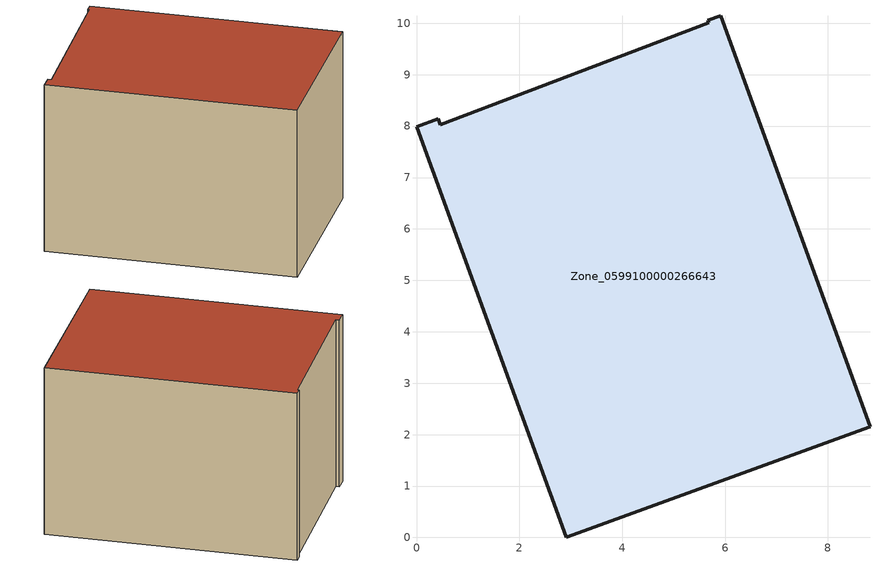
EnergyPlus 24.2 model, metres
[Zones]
Zone_0599100000266643
 floor ground (C_G): 0,7.99 0.43,8.15 0.46,8.03 5.68,10.01 5.67,10.06 5.92,10.15 8.82,2.15 2.91,0 z3.78
 wall outside (C_F): 2.91,0 8.82,2.15 5.92,10.15 5.67,10.06 5.68,10.01 0.46,8.03 0.43,8.15 0,7.99 2.91,0 z3.78:9.78
 roof outside (C_R): 0.43,8.15 0,7.99 2.91,0 8.82,2.15 5.92,10.15 5.67,10.06 5.68,10.01 0.46,8.03 z9.78
[BUILDING]
Pand.0599100000266643: North Axis=0; Terrain=City; Loads Convergence Tolerance Value=0.04; Temperature Convergence Tolerance Value=0.4; Solar Distribution=FullExterior; Maximum Number of Warmup Days=25; Minimum Number of Warmup Days=1
[Site:Location]
Rotterdam.The.Hague.AP_ZH_NLD Design_Conditions: Latitude=51.96; Longitude=4.45; Time Zone=1; Elevation=-4.5
[SITE:GROUNDTEMPERATURE:BUILDINGSURFACE]
18, 18, 18, 18, 18, 18, 18, 18, 18, 18, 18, 18
[MATERIAL] Thermal Absorptance=0.9; Solar Absorptance=0.7; Visible Absorptance=0.7
Name | Roughness | Thickness | Conductivity | Density | Specific Heat
G.TC.1946-1964 | MediumSmooth | 0.15 | 1 | 540 | 1210
F.TC.1946-1964 | Rough | 0.3 | 0.857143 | 1920 | 840
R.TC.1946-1964 | MediumRough | 0.2 | 0.235294 | 1500 | 1000
[CONSTRUCTION]
C_G: G.TC.1946-1964
C_F: F.TC.1946-1964
C_R: R.TC.1946-1964
[ZONE]
Zone_0599100000266643: Type=1; Multiplier=1; Ceiling Height=Autocalculate; Volume=Autocalculate; Floor Area=autocalculate; Part of Total Floor Area=Yes
[ZONEINFILTRATION:DESIGNFLOWRATE]
Infil_Zone_0599100000266643: Zone or ZoneList or Space or SpaceList=Zone_0599100000266643; Schedule=AlwaysOn; Design Flow Rate Calculation Method=Flow/Area; Flow Rate per Floor Area=0.003; Constant Term Coefficient=1; Temperature Term Coefficient=0; Velocity Term Coefficient=0; Velocity Squared Term Coefficient=0
[HVACTEMPLATE:ZONE:IDEALLOADSAIRSYSTEM]
Zone_0599100000266643: Maximum Heating Supply Air Temperature=50; Minimum Cooling Supply Air Temperature=13; Maximum Heating Supply Air Humidity Ratio=0.0156; Minimum Cooling Supply Air Humidity Ratio=0.0077; Heating Limit=NoLimit; Cooling Limit=NoLimit; Dehumidification Control Type=ConstantSensibleHeatRatio; Cooling Sensible Heat Ratio=0.7; Dehumidification Setpoint=60; Humidification Control Type=None; Humidification Setpoint=30; Outdoor Air Method=None; Outdoor Air Flow Rate per Person=0.00944; Outdoor Air Flow Rate per Zone Floor Area=0; Outdoor Air Flow Rate per Zone=0; Demand Controlled Ventilation Type=None; Outdoor Air Economizer Type=NoEconomizer; Heat Recovery Type=None; Sensible Heat Recovery Effectiveness=0.7; Latent Heat Recovery Effectiveness=0.65
[ZONECONTROL:THERMOSTAT]
ThermostatControl_Zone_0599100000266643: Zone or ZoneList=Zone_0599100000266643; Control Type Schedule=DualSetpointControlType; Control 1=Thermostat_Zone_0599100000266643; Temperature Difference Between Cutout And Setpoint=0
[THERMOSTATSETPOINT:DUALSETPOINT]
Thermostat_Zone_0599100000266643: Heating Setpoint Temperature Schedule=HeatingSetpoint_Zone_0599100000266643; Cooling Setpoint Temperature Schedule=CoolingSetpoint_Zone_0599100000266643
[SCHEDULE:COMPACT]
HeatingSetpoint_Zone_0599100000266643: Through: 12/31, For: AllDays, Until: 24:00, 21
CoolingSetpoint_Zone_0599100000266643: Through: 12/31, For: AllDays, Until: 24:00, 24
DualSetpointControlType: Through: 12/31, For: AllDays, Until: 24:00, 4
AlwaysOn: Through: 12/31, For: AllDays, Until: 24:00, 1
